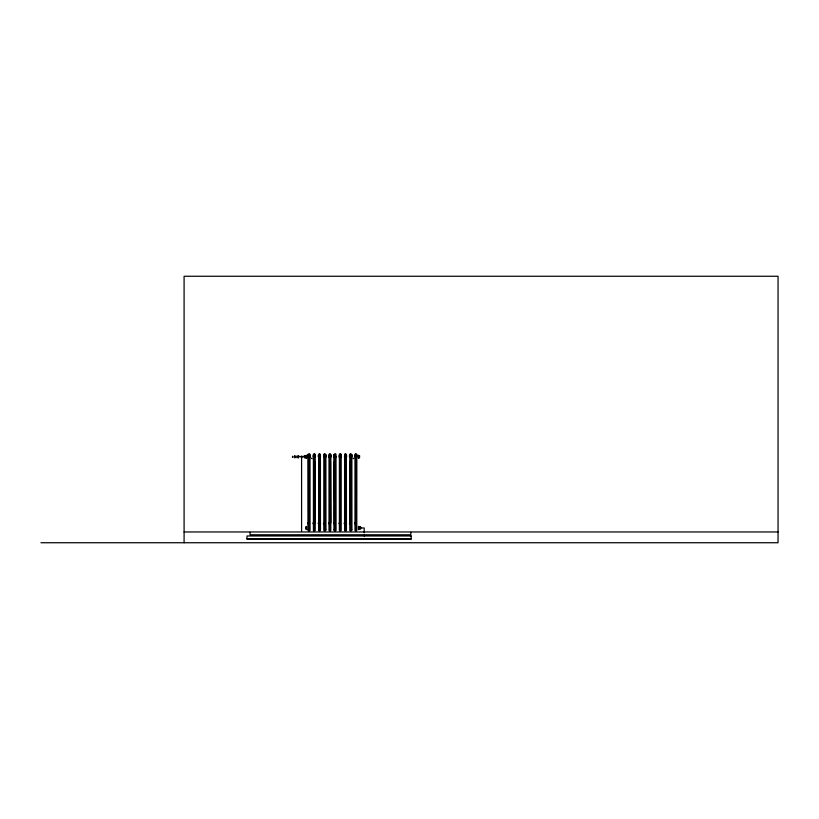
<?xml version="1.0" encoding="UTF-8"?>
<svg xmlns="http://www.w3.org/2000/svg" width="819" height="819" viewBox="0 0 819 819"><rect width="100%" height="100%" fill="white"/><g stroke="black" fill="none" stroke-linecap="round" stroke-linejoin="round"><path stroke-width="1.23" d="M307.862 523.75L307.862 522.901M313.063 523.75L313.063 522.901M318.253 523.75L318.253 522.901M323.454 523.75L323.454 523.382M328.644 523.75L328.644 522.901M333.845 523.75L333.968 522.962M334.561 479.258L334.398 461.875L334.551 523.054L334.561 505.538M339.035 523.75L339.209 522.901M344.236 523.75L344.236 522.901M346.048 483.701L346.161 461.609L346.161 523.187L346.038 505.538M349.426 523.75L349.549 522.962M349.918 522.921L350.133 461.742M354.627 523.75L354.791 522.901M307.964 454.893L308.22 454.361A1.904 0.727 -5.3 0 1 308.456 454.156L309.777 454.156A1.904 0.727 5.3 0 1 310.022 454.361L310.073 530.384A1.904 0.727 -5.3 0 1 309.777 530.64L308.456 530.64A1.904 0.727 5.3 0 1 308.22 530.436L307.964 529.913M333.937 454.893L334.203 454.361A1.904 0.727 -5.3 0 1 334.439 454.156L335.759 454.156A1.904 0.727 5.3 0 1 336.005 454.361L336.056 530.384A1.904 0.727 -5.3 0 1 335.759 530.64L334.439 530.64A1.904 0.727 5.3 0 1 334.203 530.436L333.937 529.913M325.87 529.913L325.614 530.436A1.904 0.727 -5.3 0 1 325.368 530.64L324.048 530.64A1.904 0.727 5.3 0 1 323.812 530.436L323.812 454.361A1.904 0.727 -5.3 0 1 324.048 454.156L325.368 454.156A1.904 0.727 5.3 0 1 325.614 454.361L325.87 454.893M351.853 529.913L351.586 530.436A1.904 0.727 -5.3 0 1 351.351 530.64L350.03 530.64A1.904 0.727 5.3 0 1 349.785 530.436L349.785 454.361A1.904 0.727 -5.3 0 1 350.03 454.156L351.351 454.156A1.904 0.727 5.3 0 1 351.586 454.361L351.853 454.893M330.456 461.742L330.774 522.932M300.921 456.664L301.587 456.142L302.262 456.664M314.353 453.992L313.657 454.156A1.904 0.727 -5.3 0 0 313.411 454.361L313.411 530.436A1.904 0.727 5.3 0 0 313.657 530.64L314.281 530.804M319.553 453.992L320.178 454.156A1.904 0.727 5.3 0 1 320.413 454.361L320.464 530.384A1.904 0.727 -5.3 0 1 320.178 530.64L319.553 530.804M329.903 453.921L329.248 454.156A1.904 0.727 -5.3 0 0 329.003 454.361L329.003 530.436A1.904 0.727 5.3 0 0 329.248 530.64L330.569 530.64A1.904 0.727 -5.3 0 0 330.804 530.436L330.856 454.412A1.904 0.727 5.3 0 0 330.569 454.156L329.862 453.992L329.903 530.886M340.264 453.992L340.96 454.156A1.904 0.727 5.3 0 1 341.195 454.361L341.195 530.436A1.904 0.727 -5.3 0 1 340.96 530.64L339.639 530.64A1.904 0.727 5.3 0 1 339.394 530.436L339.394 454.361A1.904 0.727 -5.3 0 1 339.639 454.156L340.335 453.992M345.526 453.992L346.15 454.156A1.904 0.727 5.3 0 1 346.396 454.361L346.447 530.384A1.904 0.727 -5.3 0 1 346.15 530.64L345.526 530.804M355.886 453.921L355.221 454.156A1.904 0.727 -5.3 0 0 354.985 454.361L354.985 530.436A1.904 0.727 5.3 0 0 355.221 530.64L356.541 530.64A1.904 0.727 -5.3 0 0 356.787 530.436L356.838 454.412A1.904 0.727 5.3 0 0 356.541 454.156L355.845 453.992L355.886 530.886M318.97 479.258L318.96 461.742L318.847 523.187L318.97 505.538M334.551 523.054L334.551 461.742L334.561 501.095M301.187 456.603L301.996 456.603M314.987 522.921L315.192 461.875M346.048 523.054L346.263 461.896M301.935 457.442L301.238 457.442M318.847 523.054L318.98 461.896L318.97 501.095M313.247 455.159L313.288 456.961L315.09 456.91M323.638 455.159L323.935 456.91M339.22 455.159L339.271 456.961L341.328 456.941M344.461 456.941L346.529 456.941L346.57 455.159M349.611 455.159C348.003 457.667 353.337 457.586 351.76 455.159M345.321 453.992L344.83 454.156A1.904 0.727 -5.3 0 0 344.594 454.361L344.594 530.436A1.904 0.727 5.3 0 0 344.83 530.64L345.321 530.804M310.196 455.159L310.155 456.961L308.251 456.92M318.437 456.961C324.048 456.275 316.451 458.292 318.437 455.159M323.792 456.92L325.737 456.941L325.778 455.159M356.961 455.159C358.579 457.678 353.235 457.586 354.811 455.159M330.641 456.9L328.869 456.961L330.978 456.961L330.978 455.159M334.019 456.961C339.68 456.244 332.074 458.323 334.029 455.159M319.471 453.992L318.857 454.156A1.904 0.727 -5.3 0 0 318.611 454.361L318.611 530.436A1.904 0.727 5.3 0 0 318.857 530.64L319.471 530.804M314.363 530.804L314.977 530.64A1.904 0.727 -5.3 0 0 315.223 530.436L315.223 454.361A1.904 0.727 5.3 0 0 314.977 454.156L314.363 453.992M307.872 454.893L307.954 529.913M325.88 454.893L325.962 529.913M333.855 454.893L333.937 529.913M351.853 454.893L351.935 529.913M306.521 455.651L305.804 455.651L305.804 457.985L306.521 457.985M298.341 456.122L298.188 457.637M298.505 456.5L304.668 456.5M304.637 456.818L305.354 456.818M305.804 456.818L306.521 456.818M358.814 456.818L359.531 456.818M310.196 456.961L308.046 456.961L308.046 455.159M313.237 456.961L315.397 456.961M323.628 456.961L325.788 456.961M339.22 456.961L341.369 456.961L341.369 455.159M344.42 456.961L346.57 456.961M349.611 456.961L351.771 456.961M356.961 456.961L355.149 456.9M311.374 458.169L312.1 458.701M353.061 458.169L353.788 458.701M306.521 526.812L305.804 526.812L305.804 529.146L306.521 529.146M305.804 527.979L306.521 527.979M358.814 527.979L359.531 527.979M359.981 527.979L364.199 527.979L364.199 532.749M184.091 531.961L778.05 531.961M247 538.779L411.148 538.779M40.95 542.741L778.05 542.741L778.05 276.259L184.091 276.259L184.091 542.741M315.274 456.92L315.387 455.159M346.027 463.134L346.048 479.258M410.8 532.33L410.8 534.776L250.051 534.776L250.051 532.33M364.199 535.227L364.199 536.015M360.34 527.262L360.34 528.695M358.487 455.2L358.487 458.435M358.487 526.361L358.487 529.596M350.686 453.9L350.686 530.896M345.495 453.9L345.495 530.896M340.294 453.9L340.294 530.896M335.104 453.9L335.104 530.896M328.828 455.364L328.828 456.49M324.713 453.9L324.713 530.896M319.512 453.9L319.512 530.896M314.312 453.9L314.312 530.896M309.121 453.9L309.121 530.896M306.521 455.2L306.521 458.435M306.521 526.361L306.521 529.596M304.996 456.101L304.996 457.545M304.187 455.968L304.187 457.678M301.587 457.371L301.587 531.152M298.659 456.06L298.659 457.626M298.362 456.04L298.362 457.637M298.341 456.019L298.341 457.667M297.451 455.988L297.451 457.688M296.099 455.988L296.099 457.688M295.198 456.019L295.198 457.667M294.523 456.06L294.523 457.626M294.338 456.06L294.338 457.626M292.649 456.511L292.649 457.166M292.516 456.265L292.516 457.411M359.531 455.651L358.814 455.651L358.814 457.985L359.531 457.985L359.531 455.651M305.354 455.907L304.637 455.907L304.637 457.739L305.354 457.739L305.354 455.907M359.531 526.812L358.814 526.812L358.814 529.146L359.531 529.146L359.531 526.812M360.698 527.057L359.981 527.057L359.981 528.9L360.698 528.9L360.698 527.057M411.148 535.974L247 535.974L247 539.209L411.148 539.209L411.148 535.974"/></g></svg>
